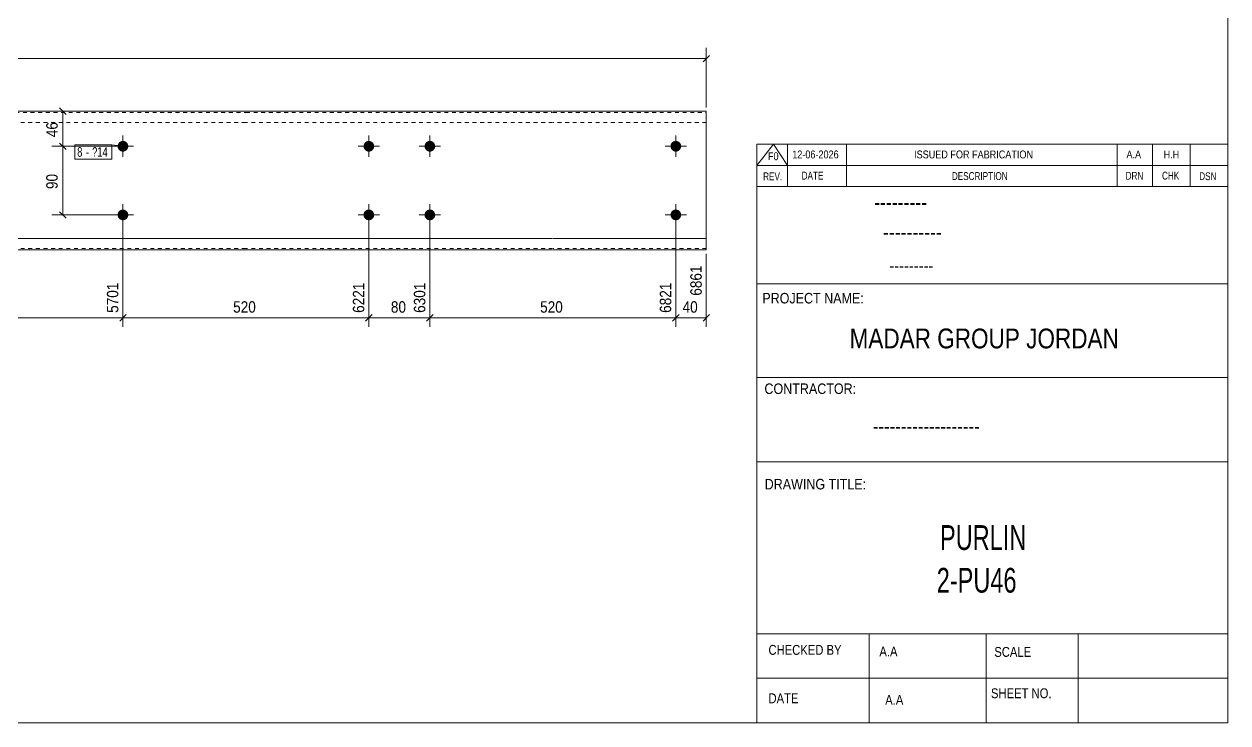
# Model space of a CAD drawing. Header units: millimetres. Extents: x 2 to 579, y 1 to 405.
# Drawn here: x 263.3 to 579, y 5 to 188.3 of the extents above; entities that cross this region are included whole.
import ezdxf

# ---------------------------------------------------------------- set-up
doc = ezdxf.new("R2010")
doc.units = ezdxf.units.MM
doc.linetypes.add('XKITLINE00', pattern=[0])
doc.linetypes.add('XKITLINE01', pattern=[4, 1, -1, 1, -1])
for name, color, linetype, lineweight in [('Bolt', 3, 'Continuous', 0), ('BoltMark', 7, 'Continuous', 0), ('Dimensions', 7, 'Continuous', 0), ('DrawingSheet', 5, 'Continuous', 0), ('OtherObjectType', 7, 'Continuous', 0), ('Part', 2, 'Continuous', 0)]:
    doc.layers.add(name, color=color, linetype=linetype, lineweight=lineweight)
doc.styles.add('@ARIAL_UNICODE_MS_BOLD', font='ARIAL.TTF')
doc.styles.add('ARIAL', font='ARIAL.TTF')
doc.styles.add('ARIAL_NARROW', font='ARIALN.TTF')
doc.styles.add('COMIC_SANS_MS_BOLD', font='COMICBD.TTF')
doc.styles.add('SWIS721_EX_BT', font='ARIAL.TTF')
doc.styles.add('SWISSE', font='ARIAL.TTF')

# ---------------------------------------------------------------- blocks, each defined once
blk = doc.blocks.new('*A4')
at = {"layer": 'Bolt'}
for points in [[(290.66, 156.2), (290.66, 156.17), (290.65, 156.13), (290.65, 156.1), (290.65, 156.06), (290.64, 156.03), (290.64, 156), (290.63, 155.96), (290.62, 155.93), (290.62, 155.9), (290.61, 155.86), (290.6, 155.83), (290.59, 155.8), (290.58, 155.76), (290.56, 155.73), (290.55, 155.7), (290.54, 155.67), (290.52, 155.64), (290.51, 155.61), (290.49, 155.58), (290.48, 155.55), (290.46, 155.52), (290.44, 155.49), (290.42, 155.46), (290.4, 155.43), (290.38, 155.4), (290.36, 155.37), (290.34, 155.35), (290.32, 155.32), (290.29, 155.3), (290.27, 155.27), (290.25, 155.25), (290.22, 155.22), (290.2, 155.2), (290.17, 155.18), (290.15, 155.15), (290.12, 155.13), (290.09, 155.11), (290.06, 155.09), (290.04, 155.07), (290.01, 155.05), (289.98, 155.03), (289.95, 155.02), (289.92, 155), (289.89, 154.99), (289.86, 154.97), (289.82, 154.96), (289.79, 154.94), (289.76, 154.93), (289.73, 154.92), (289.7, 154.91), (289.66, 154.9), (289.63, 154.89), (289.6, 154.88), (289.56, 154.87), (289.53, 154.86), (289.5, 154.86), (289.46, 154.85), (289.43, 154.85), (289.39, 154.84), (289.36, 154.84), (289.33, 154.84), (289.29, 154.84), (289.26, 154.84), (289.22, 154.84), (289.19, 154.84), (289.15, 154.84), (289.12, 154.84), (289.09, 154.85), (289.05, 154.85), (289.02, 154.86), (288.98, 154.86), (288.95, 154.87), (288.92, 154.88), (288.88, 154.89), (288.85, 154.9), (288.82, 154.91), (288.79, 154.92), (288.75, 154.93), (288.72, 154.94), (288.69, 154.96), (288.66, 154.97), (288.63, 154.99), (288.6, 155), (288.57, 155.02), (288.54, 155.03), (288.51, 155.05), (288.48, 155.07), (288.45, 155.09), (288.42, 155.11), (288.4, 155.13), (288.37, 155.15), (288.34, 155.18), (288.32, 155.2), (288.29, 155.22), (288.27, 155.25), (288.24, 155.27), (288.22, 155.3), (288.2, 155.32), (288.18, 155.35), (288.15, 155.37), (288.13, 155.4), (288.11, 155.43), (288.09, 155.46), (288.07, 155.49), (288.06, 155.52), (288.04, 155.55), (288.02, 155.58), (288.01, 155.61), (287.99, 155.64), (287.98, 155.67), (287.96, 155.7), (287.95, 155.73), (287.94, 155.76), (287.93, 155.8), (287.92, 155.83), (287.91, 155.86), (287.9, 155.9), (287.89, 155.93), (287.88, 155.96), (287.88, 156), (287.87, 156.03), (287.87, 156.06), (287.86, 156.1), (287.86, 156.13), (287.86, 156.17), (287.86, 156.2), (287.86, 156.24), (287.86, 156.27), (287.86, 156.3), (287.86, 156.34), (287.86, 156.37), (287.87, 156.41), (287.87, 156.44), (287.88, 156.48), (287.88, 156.51), (287.89, 156.54), (287.9, 156.58), (287.91, 156.61), (287.92, 156.64), (287.93, 156.67), (287.94, 156.71), (287.95, 156.74), (287.96, 156.77), (287.98, 156.8), (287.99, 156.83), (288.01, 156.87), (288.02, 156.9), (288.04, 156.93), (288.06, 156.96), (288.07, 156.98), (288.09, 157.01), (288.11, 157.04), (288.13, 157.07), (288.15, 157.1), (288.18, 157.12), (288.2, 157.15), (288.22, 157.18), (288.24, 157.2), (288.27, 157.23), (288.29, 157.25), (288.32, 157.27), (288.34, 157.3), (288.37, 157.32), (288.4, 157.34), (288.42, 157.36), (288.45, 157.38), (288.48, 157.4), (288.51, 157.42), (288.54, 157.44), (288.57, 157.45), (288.6, 157.47), (288.63, 157.49), (288.66, 157.5), (288.69, 157.52), (288.72, 157.53), (288.75, 157.54), (288.79, 157.55), (288.82, 157.57), (288.85, 157.58), (288.88, 157.59), (288.92, 157.59), (288.95, 157.6), (288.98, 157.61), (289.02, 157.62), (289.05, 157.62), (289.09, 157.63), (289.12, 157.63), (289.15, 157.63), (289.19, 157.63), (289.22, 157.64), (289.26, 157.64), (289.29, 157.64), (289.33, 157.63), (289.36, 157.63), (289.39, 157.63), (289.43, 157.63), (289.46, 157.62), (289.5, 157.62), (289.53, 157.61), (289.56, 157.6), (289.6, 157.59), (289.63, 157.59), (289.66, 157.58), (289.7, 157.57), (289.73, 157.55), (289.76, 157.54), (289.79, 157.53), (289.82, 157.52), (289.86, 157.5), (289.89, 157.49), (289.92, 157.47), (289.95, 157.45), (289.98, 157.44), (290.01, 157.42), (290.04, 157.4), (290.06, 157.38), (290.09, 157.36), (290.12, 157.34), (290.15, 157.32), (290.17, 157.3), (290.2, 157.27), (290.22, 157.25), (290.25, 157.23), (290.27, 157.2), (290.29, 157.18), (290.32, 157.15), (290.34, 157.12), (290.36, 157.1), (290.38, 157.07), (290.4, 157.04), (290.42, 157.01), (290.44, 156.98), (290.46, 156.96), (290.48, 156.93), (290.49, 156.9), (290.51, 156.87), (290.52, 156.83), (290.54, 156.8), (290.55, 156.77), (290.56, 156.74), (290.58, 156.71), (290.59, 156.67), (290.6, 156.64), (290.61, 156.61), (290.62, 156.58), (290.62, 156.54), (290.63, 156.51), (290.64, 156.48), (290.64, 156.44), (290.65, 156.41), (290.65, 156.37), (290.65, 156.34), (290.66, 156.3), (290.66, 156.27), (290.66, 156.24)], [(435.63, 156.2), (435.63, 156.17), (435.63, 156.13), (435.63, 156.1), (435.62, 156.06), (435.62, 156.03), (435.61, 156), (435.61, 155.96), (435.6, 155.93), (435.59, 155.9), (435.58, 155.86), (435.57, 155.83), (435.56, 155.8), (435.55, 155.76), (435.54, 155.73), (435.53, 155.7), (435.51, 155.67), (435.5, 155.64), (435.48, 155.61), (435.47, 155.58), (435.45, 155.55), (435.43, 155.52), (435.42, 155.49), (435.4, 155.46), (435.38, 155.43), (435.36, 155.4), (435.34, 155.37), (435.32, 155.35), (435.29, 155.32), (435.27, 155.3), (435.25, 155.27), (435.22, 155.25), (435.2, 155.22), (435.17, 155.2), (435.15, 155.18), (435.12, 155.15), (435.09, 155.13), (435.07, 155.11), (435.04, 155.09), (435.01, 155.07), (434.98, 155.05), (434.95, 155.03), (434.92, 155.02), (434.89, 155), (434.86, 154.99), (434.83, 154.97), (434.8, 154.96), (434.77, 154.94), (434.74, 154.93), (434.7, 154.92), (434.67, 154.91), (434.64, 154.9), (434.61, 154.89), (434.57, 154.88), (434.54, 154.87), (434.51, 154.86), (434.47, 154.86), (434.44, 154.85), (434.4, 154.85), (434.37, 154.84), (434.34, 154.84), (434.3, 154.84), (434.27, 154.84), (434.23, 154.84), (434.2, 154.84), (434.16, 154.84), (434.13, 154.84), (434.1, 154.84), (434.06, 154.85), (434.03, 154.85), (433.99, 154.86), (433.96, 154.86), (433.93, 154.87), (433.89, 154.88), (433.86, 154.89), (433.83, 154.9), (433.79, 154.91), (433.76, 154.92), (433.73, 154.93), (433.7, 154.94), (433.67, 154.96), (433.63, 154.97), (433.6, 154.99), (433.57, 155), (433.54, 155.02), (433.51, 155.03), (433.48, 155.05), (433.46, 155.07), (433.43, 155.09), (433.4, 155.11), (433.37, 155.13), (433.35, 155.15), (433.32, 155.18), (433.29, 155.2), (433.27, 155.22), (433.24, 155.25), (433.22, 155.27), (433.2, 155.3), (433.17, 155.32), (433.15, 155.35), (433.13, 155.37), (433.11, 155.4), (433.09, 155.43), (433.07, 155.46), (433.05, 155.49), (433.03, 155.52), (433.02, 155.55), (433, 155.58), (432.98, 155.61), (432.97, 155.64), (432.95, 155.67), (432.94, 155.7), (432.93, 155.73), (432.92, 155.76), (432.9, 155.8), (432.89, 155.83), (432.88, 155.86), (432.88, 155.9), (432.87, 155.93), (432.86, 155.96), (432.85, 156), (432.85, 156.03), (432.84, 156.06), (432.84, 156.1), (432.84, 156.13), (432.83, 156.17), (432.83, 156.2), (432.83, 156.24), (432.83, 156.27), (432.83, 156.3), (432.84, 156.34), (432.84, 156.37), (432.84, 156.41), (432.85, 156.44), (432.85, 156.48), (432.86, 156.51), (432.87, 156.54), (432.88, 156.58), (432.88, 156.61), (432.89, 156.64), (432.9, 156.67), (432.92, 156.71), (432.93, 156.74), (432.94, 156.77), (432.95, 156.8), (432.97, 156.83), (432.98, 156.87), (433, 156.9), (433.02, 156.93), (433.03, 156.96), (433.05, 156.98), (433.07, 157.01), (433.09, 157.04), (433.11, 157.07), (433.13, 157.1), (433.15, 157.12), (433.17, 157.15), (433.2, 157.18), (433.22, 157.2), (433.24, 157.23), (433.27, 157.25), (433.29, 157.27), (433.32, 157.3), (433.35, 157.32), (433.37, 157.34), (433.4, 157.36), (433.43, 157.38), (433.46, 157.4), (433.48, 157.42), (433.51, 157.44), (433.54, 157.45), (433.57, 157.47), (433.6, 157.49), (433.63, 157.5), (433.67, 157.52), (433.7, 157.53), (433.73, 157.54), (433.76, 157.55), (433.79, 157.57), (433.83, 157.58), (433.86, 157.59), (433.89, 157.59), (433.93, 157.6), (433.96, 157.61), (433.99, 157.62), (434.03, 157.62), (434.06, 157.63), (434.1, 157.63), (434.13, 157.63), (434.16, 157.63), (434.2, 157.64), (434.23, 157.64), (434.27, 157.64), (434.3, 157.63), (434.34, 157.63), (434.37, 157.63), (434.4, 157.63), (434.44, 157.62), (434.47, 157.62), (434.51, 157.61), (434.54, 157.6), (434.57, 157.59), (434.61, 157.59), (434.64, 157.58), (434.67, 157.57), (434.7, 157.55), (434.74, 157.54), (434.77, 157.53), (434.8, 157.52), (434.83, 157.5), (434.86, 157.49), (434.89, 157.47), (434.92, 157.45), (434.95, 157.44), (434.98, 157.42), (435.01, 157.4), (435.04, 157.38), (435.07, 157.36), (435.09, 157.34), (435.12, 157.32), (435.15, 157.3), (435.17, 157.27), (435.2, 157.25), (435.22, 157.23), (435.25, 157.2), (435.27, 157.18), (435.29, 157.15), (435.32, 157.12), (435.34, 157.1), (435.36, 157.07), (435.38, 157.04), (435.4, 157.01), (435.42, 156.98), (435.43, 156.96), (435.45, 156.93), (435.47, 156.9), (435.48, 156.87), (435.5, 156.83), (435.51, 156.8), (435.53, 156.77), (435.54, 156.74), (435.55, 156.71), (435.56, 156.67), (435.57, 156.64), (435.58, 156.61), (435.59, 156.58), (435.6, 156.54), (435.61, 156.51), (435.61, 156.48), (435.62, 156.44), (435.62, 156.41), (435.63, 156.37), (435.63, 156.34), (435.63, 156.3), (435.63, 156.27), (435.63, 156.24)], [(290.66, 138.2), (290.66, 138.17), (290.65, 138.13), (290.65, 138.1), (290.65, 138.06), (290.64, 138.03), (290.64, 138), (290.63, 137.96), (290.62, 137.93), (290.62, 137.9), (290.61, 137.86), (290.6, 137.83), (290.59, 137.8), (290.58, 137.76), (290.56, 137.73), (290.55, 137.7), (290.54, 137.67), (290.52, 137.64), (290.51, 137.61), (290.49, 137.58), (290.48, 137.55), (290.46, 137.52), (290.44, 137.49), (290.42, 137.46), (290.4, 137.43), (290.38, 137.4), (290.36, 137.37), (290.34, 137.35), (290.32, 137.32), (290.29, 137.3), (290.27, 137.27), (290.25, 137.25), (290.22, 137.22), (290.2, 137.2), (290.17, 137.18), (290.15, 137.15), (290.12, 137.13), (290.09, 137.11), (290.06, 137.09), (290.04, 137.07), (290.01, 137.05), (289.98, 137.03), (289.95, 137.02), (289.92, 137), (289.89, 136.99), (289.86, 136.97), (289.82, 136.96), (289.79, 136.94), (289.76, 136.93), (289.73, 136.92), (289.7, 136.91), (289.66, 136.9), (289.63, 136.89), (289.6, 136.88), (289.56, 136.87), (289.53, 136.86), (289.5, 136.86), (289.46, 136.85), (289.43, 136.85), (289.39, 136.84), (289.36, 136.84), (289.33, 136.84), (289.29, 136.84), (289.26, 136.84), (289.22, 136.84), (289.19, 136.84), (289.15, 136.84), (289.12, 136.84), (289.09, 136.85), (289.05, 136.85), (289.02, 136.86), (288.98, 136.86), (288.95, 136.87), (288.92, 136.88), (288.88, 136.89), (288.85, 136.9), (288.82, 136.91), (288.79, 136.92), (288.75, 136.93), (288.72, 136.94), (288.69, 136.96), (288.66, 136.97), (288.63, 136.99), (288.6, 137), (288.57, 137.02), (288.54, 137.03), (288.51, 137.05), (288.48, 137.07), (288.45, 137.09), (288.42, 137.11), (288.4, 137.13), (288.37, 137.15), (288.34, 137.18), (288.32, 137.2), (288.29, 137.22), (288.27, 137.25), (288.24, 137.27), (288.22, 137.3), (288.2, 137.32), (288.18, 137.35), (288.15, 137.37), (288.13, 137.4), (288.11, 137.43), (288.09, 137.46), (288.07, 137.49), (288.06, 137.52), (288.04, 137.55), (288.02, 137.58), (288.01, 137.61), (287.99, 137.64), (287.98, 137.67), (287.96, 137.7), (287.95, 137.73), (287.94, 137.76), (287.93, 137.8), (287.92, 137.83), (287.91, 137.86), (287.9, 137.9), (287.89, 137.93), (287.88, 137.96), (287.88, 138), (287.87, 138.03), (287.87, 138.06), (287.86, 138.1), (287.86, 138.13), (287.86, 138.17), (287.86, 138.2), (287.86, 138.24), (287.86, 138.27), (287.86, 138.3), (287.86, 138.34), (287.86, 138.37), (287.87, 138.41), (287.87, 138.44), (287.88, 138.48), (287.88, 138.51), (287.89, 138.54), (287.9, 138.58), (287.91, 138.61), (287.92, 138.64), (287.93, 138.67), (287.94, 138.71), (287.95, 138.74), (287.96, 138.77), (287.98, 138.8), (287.99, 138.83), (288.01, 138.87), (288.02, 138.9), (288.04, 138.93), (288.06, 138.96), (288.07, 138.98), (288.09, 139.01), (288.11, 139.04), (288.13, 139.07), (288.15, 139.1), (288.18, 139.12), (288.2, 139.15), (288.22, 139.18), (288.24, 139.2), (288.27, 139.23), (288.29, 139.25), (288.32, 139.27), (288.34, 139.3), (288.37, 139.32), (288.4, 139.34), (288.42, 139.36), (288.45, 139.38), (288.48, 139.4), (288.51, 139.42), (288.54, 139.44), (288.57, 139.45), (288.6, 139.47), (288.63, 139.49), (288.66, 139.5), (288.69, 139.52), (288.72, 139.53), (288.75, 139.54), (288.79, 139.55), (288.82, 139.57), (288.85, 139.58), (288.88, 139.59), (288.92, 139.59), (288.95, 139.6), (288.98, 139.61), (289.02, 139.62), (289.05, 139.62), (289.09, 139.63), (289.12, 139.63), (289.15, 139.63), (289.19, 139.63), (289.22, 139.64), (289.26, 139.64), (289.29, 139.64), (289.33, 139.63), (289.36, 139.63), (289.39, 139.63), (289.43, 139.63), (289.46, 139.62), (289.5, 139.62), (289.53, 139.61), (289.56, 139.6), (289.6, 139.59), (289.63, 139.59), (289.66, 139.58), (289.7, 139.57), (289.73, 139.55), (289.76, 139.54), (289.79, 139.53), (289.82, 139.52), (289.86, 139.5), (289.89, 139.49), (289.92, 139.47), (289.95, 139.45), (289.98, 139.44), (290.01, 139.42), (290.04, 139.4), (290.06, 139.38), (290.09, 139.36), (290.12, 139.34), (290.15, 139.32), (290.17, 139.3), (290.2, 139.27), (290.22, 139.25), (290.25, 139.23), (290.27, 139.2), (290.29, 139.18), (290.32, 139.15), (290.34, 139.12), (290.36, 139.1), (290.38, 139.07), (290.4, 139.04), (290.42, 139.01), (290.44, 138.98), (290.46, 138.96), (290.48, 138.93), (290.49, 138.9), (290.51, 138.87), (290.52, 138.83), (290.54, 138.8), (290.55, 138.77), (290.56, 138.74), (290.58, 138.71), (290.59, 138.67), (290.6, 138.64), (290.61, 138.61), (290.62, 138.58), (290.62, 138.54), (290.63, 138.51), (290.64, 138.48), (290.64, 138.44), (290.65, 138.41), (290.65, 138.37), (290.65, 138.34), (290.66, 138.3), (290.66, 138.27), (290.66, 138.24)], [(435.63, 138.2), (435.63, 138.17), (435.63, 138.13), (435.63, 138.1), (435.62, 138.06), (435.62, 138.03), (435.61, 138), (435.61, 137.96), (435.6, 137.93), (435.59, 137.9), (435.58, 137.86), (435.57, 137.83), (435.56, 137.8), (435.55, 137.76), (435.54, 137.73), (435.53, 137.7), (435.51, 137.67), (435.5, 137.64), (435.48, 137.61), (435.47, 137.58), (435.45, 137.55), (435.43, 137.52), (435.42, 137.49), (435.4, 137.46), (435.38, 137.43), (435.36, 137.4), (435.34, 137.37), (435.32, 137.35), (435.29, 137.32), (435.27, 137.3), (435.25, 137.27), (435.22, 137.25), (435.2, 137.22), (435.17, 137.2), (435.15, 137.18), (435.12, 137.15), (435.09, 137.13), (435.07, 137.11), (435.04, 137.09), (435.01, 137.07), (434.98, 137.05), (434.95, 137.03), (434.92, 137.02), (434.89, 137), (434.86, 136.99), (434.83, 136.97), (434.8, 136.96), (434.77, 136.94), (434.74, 136.93), (434.7, 136.92), (434.67, 136.91), (434.64, 136.9), (434.61, 136.89), (434.57, 136.88), (434.54, 136.87), (434.51, 136.86), (434.47, 136.86), (434.44, 136.85), (434.4, 136.85), (434.37, 136.84), (434.34, 136.84), (434.3, 136.84), (434.27, 136.84), (434.23, 136.84), (434.2, 136.84), (434.16, 136.84), (434.13, 136.84), (434.1, 136.84), (434.06, 136.85), (434.03, 136.85), (433.99, 136.86), (433.96, 136.86), (433.93, 136.87), (433.89, 136.88), (433.86, 136.89), (433.83, 136.9), (433.79, 136.91), (433.76, 136.92), (433.73, 136.93), (433.7, 136.94), (433.67, 136.96), (433.63, 136.97), (433.6, 136.99), (433.57, 137), (433.54, 137.02), (433.51, 137.03), (433.48, 137.05), (433.46, 137.07), (433.43, 137.09), (433.4, 137.11), (433.37, 137.13), (433.35, 137.15), (433.32, 137.18), (433.29, 137.2), (433.27, 137.22), (433.24, 137.25), (433.22, 137.27), (433.2, 137.3), (433.17, 137.32), (433.15, 137.35), (433.13, 137.37), (433.11, 137.4), (433.09, 137.43), (433.07, 137.46), (433.05, 137.49), (433.03, 137.52), (433.02, 137.55), (433, 137.58), (432.98, 137.61), (432.97, 137.64), (432.95, 137.67), (432.94, 137.7), (432.93, 137.73), (432.92, 137.76), (432.9, 137.8), (432.89, 137.83), (432.88, 137.86), (432.88, 137.9), (432.87, 137.93), (432.86, 137.96), (432.85, 138), (432.85, 138.03), (432.84, 138.06), (432.84, 138.1), (432.84, 138.13), (432.83, 138.17), (432.83, 138.2), (432.83, 138.24), (432.83, 138.27), (432.83, 138.3), (432.84, 138.34), (432.84, 138.37), (432.84, 138.41), (432.85, 138.44), (432.85, 138.48), (432.86, 138.51), (432.87, 138.54), (432.88, 138.58), (432.88, 138.61), (432.89, 138.64), (432.9, 138.67), (432.92, 138.71), (432.93, 138.74), (432.94, 138.77), (432.95, 138.8), (432.97, 138.83), (432.98, 138.87), (433, 138.9), (433.02, 138.93), (433.03, 138.96), (433.05, 138.98), (433.07, 139.01), (433.09, 139.04), (433.11, 139.07), (433.13, 139.1), (433.15, 139.12), (433.17, 139.15), (433.2, 139.18), (433.22, 139.2), (433.24, 139.23), (433.27, 139.25), (433.29, 139.27), (433.32, 139.3), (433.35, 139.32), (433.37, 139.34), (433.4, 139.36), (433.43, 139.38), (433.46, 139.4), (433.48, 139.42), (433.51, 139.44), (433.54, 139.45), (433.57, 139.47), (433.6, 139.49), (433.63, 139.5), (433.67, 139.52), (433.7, 139.53), (433.73, 139.54), (433.76, 139.55), (433.79, 139.57), (433.83, 139.58), (433.86, 139.59), (433.89, 139.59), (433.93, 139.6), (433.96, 139.61), (433.99, 139.62), (434.03, 139.62), (434.06, 139.63), (434.1, 139.63), (434.13, 139.63), (434.16, 139.63), (434.2, 139.64), (434.23, 139.64), (434.27, 139.64), (434.3, 139.63), (434.34, 139.63), (434.37, 139.63), (434.4, 139.63), (434.44, 139.62), (434.47, 139.62), (434.51, 139.61), (434.54, 139.6), (434.57, 139.59), (434.61, 139.59), (434.64, 139.58), (434.67, 139.57), (434.7, 139.55), (434.74, 139.54), (434.77, 139.53), (434.8, 139.52), (434.83, 139.5), (434.86, 139.49), (434.89, 139.47), (434.92, 139.45), (434.95, 139.44), (434.98, 139.42), (435.01, 139.4), (435.04, 139.38), (435.07, 139.36), (435.09, 139.34), (435.12, 139.32), (435.15, 139.3), (435.17, 139.27), (435.2, 139.25), (435.22, 139.23), (435.25, 139.2), (435.27, 139.18), (435.29, 139.15), (435.32, 139.12), (435.34, 139.1), (435.36, 139.07), (435.38, 139.04), (435.4, 139.01), (435.42, 138.98), (435.43, 138.96), (435.45, 138.93), (435.47, 138.9), (435.48, 138.87), (435.5, 138.83), (435.51, 138.8), (435.53, 138.77), (435.54, 138.74), (435.55, 138.71), (435.56, 138.67), (435.57, 138.64), (435.58, 138.61), (435.59, 138.58), (435.6, 138.54), (435.61, 138.51), (435.61, 138.48), (435.62, 138.44), (435.62, 138.41), (435.63, 138.37), (435.63, 138.34), (435.63, 138.3), (435.63, 138.27), (435.63, 138.24)]]:
    blk.add_hatch(color=3, dxfattribs=at).paths.add_polyline_path(points, flags=17)
at = {"layer": 'Bolt', "color": 3, "linetype": 'XKITLINE00', "lineweight": 0}
for p, q in [((289.26, 159.04), (289.26, 153.44)), ((434.23, 159.04), (434.23, 153.44)), ((292.06, 156.24), (286.46, 156.24)), ((437.03, 156.24), (431.43, 156.24)), ((289.26, 141.04), (289.26, 135.44)), ((434.23, 141.04), (434.23, 135.44)), ((292.06, 138.24), (286.46, 138.24)), ((437.03, 138.24), (431.43, 138.24))]:
    blk.add_line(p, q, dxfattribs=at)
blk = doc.blocks.new('*A5')
at = {"layer": 'Bolt'}
for points in [[(355.14, 156.2), (355.14, 156.17), (355.14, 156.13), (355.14, 156.1), (355.13, 156.06), (355.13, 156.03), (355.12, 156), (355.12, 155.96), (355.11, 155.93), (355.1, 155.9), (355.09, 155.86), (355.09, 155.83), (355.07, 155.8), (355.06, 155.76), (355.05, 155.73), (355.04, 155.7), (355.03, 155.67), (355.01, 155.64), (355, 155.61), (354.98, 155.58), (354.96, 155.55), (354.95, 155.52), (354.93, 155.49), (354.91, 155.46), (354.89, 155.43), (354.87, 155.4), (354.85, 155.37), (354.83, 155.35), (354.81, 155.32), (354.78, 155.3), (354.76, 155.27), (354.74, 155.25), (354.71, 155.22), (354.69, 155.2), (354.66, 155.18), (354.63, 155.15), (354.61, 155.13), (354.58, 155.11), (354.55, 155.09), (354.52, 155.07), (354.49, 155.05), (354.47, 155.03), (354.44, 155.02), (354.41, 155), (354.37, 154.99), (354.34, 154.97), (354.31, 154.96), (354.28, 154.94), (354.25, 154.93), (354.22, 154.92), (354.18, 154.91), (354.15, 154.9), (354.12, 154.89), (354.09, 154.88), (354.05, 154.87), (354.02, 154.86), (353.98, 154.86), (353.95, 154.85), (353.92, 154.85), (353.88, 154.84), (353.85, 154.84), (353.81, 154.84), (353.78, 154.84), (353.75, 154.84), (353.71, 154.84), (353.68, 154.84), (353.64, 154.84), (353.61, 154.84), (353.57, 154.85), (353.54, 154.85), (353.51, 154.86), (353.47, 154.86), (353.44, 154.87), (353.41, 154.88), (353.37, 154.89), (353.34, 154.9), (353.31, 154.91), (353.27, 154.92), (353.24, 154.93), (353.21, 154.94), (353.18, 154.96), (353.15, 154.97), (353.12, 154.99), (353.09, 155), (353.06, 155.02), (353.03, 155.03), (353, 155.05), (352.97, 155.07), (352.94, 155.09), (352.91, 155.11), (352.88, 155.13), (352.86, 155.15), (352.83, 155.18), (352.81, 155.2), (352.78, 155.22), (352.76, 155.25), (352.73, 155.27), (352.71, 155.3), (352.69, 155.32), (352.66, 155.35), (352.64, 155.37), (352.62, 155.4), (352.6, 155.43), (352.58, 155.46), (352.56, 155.49), (352.54, 155.52), (352.53, 155.55), (352.51, 155.58), (352.49, 155.61), (352.48, 155.64), (352.47, 155.67), (352.45, 155.7), (352.44, 155.73), (352.43, 155.76), (352.42, 155.8), (352.41, 155.83), (352.4, 155.86), (352.39, 155.9), (352.38, 155.93), (352.37, 155.96), (352.37, 156), (352.36, 156.03), (352.36, 156.06), (352.35, 156.1), (352.35, 156.13), (352.35, 156.17), (352.35, 156.2), (352.35, 156.24), (352.35, 156.27), (352.35, 156.3), (352.35, 156.34), (352.35, 156.37), (352.36, 156.41), (352.36, 156.44), (352.37, 156.48), (352.37, 156.51), (352.38, 156.54), (352.39, 156.58), (352.4, 156.61), (352.41, 156.64), (352.42, 156.67), (352.43, 156.71), (352.44, 156.74), (352.45, 156.77), (352.47, 156.8), (352.48, 156.83), (352.49, 156.87), (352.51, 156.9), (352.53, 156.93), (352.54, 156.96), (352.56, 156.98), (352.58, 157.01), (352.6, 157.04), (352.62, 157.07), (352.64, 157.1), (352.66, 157.12), (352.69, 157.15), (352.71, 157.18), (352.73, 157.2), (352.76, 157.23), (352.78, 157.25), (352.81, 157.27), (352.83, 157.3), (352.86, 157.32), (352.88, 157.34), (352.91, 157.36), (352.94, 157.38), (352.97, 157.4), (353, 157.42), (353.03, 157.44), (353.06, 157.45), (353.09, 157.47), (353.12, 157.49), (353.15, 157.5), (353.18, 157.52), (353.21, 157.53), (353.24, 157.54), (353.27, 157.55), (353.31, 157.57), (353.34, 157.58), (353.37, 157.59), (353.41, 157.59), (353.44, 157.6), (353.47, 157.61), (353.51, 157.62), (353.54, 157.62), (353.57, 157.63), (353.61, 157.63), (353.64, 157.63), (353.68, 157.63), (353.71, 157.64), (353.75, 157.64), (353.78, 157.64), (353.81, 157.63), (353.85, 157.63), (353.88, 157.63), (353.92, 157.63), (353.95, 157.62), (353.98, 157.62), (354.02, 157.61), (354.05, 157.6), (354.09, 157.59), (354.12, 157.59), (354.15, 157.58), (354.18, 157.57), (354.22, 157.55), (354.25, 157.54), (354.28, 157.53), (354.31, 157.52), (354.34, 157.5), (354.37, 157.49), (354.41, 157.47), (354.44, 157.45), (354.47, 157.44), (354.49, 157.42), (354.52, 157.4), (354.55, 157.38), (354.58, 157.36), (354.61, 157.34), (354.63, 157.32), (354.66, 157.3), (354.69, 157.27), (354.71, 157.25), (354.74, 157.23), (354.76, 157.2), (354.78, 157.18), (354.81, 157.15), (354.83, 157.12), (354.85, 157.1), (354.87, 157.07), (354.89, 157.04), (354.91, 157.01), (354.93, 156.98), (354.95, 156.96), (354.96, 156.93), (354.98, 156.9), (355, 156.87), (355.01, 156.83), (355.03, 156.8), (355.04, 156.77), (355.05, 156.74), (355.06, 156.71), (355.07, 156.67), (355.09, 156.64), (355.09, 156.61), (355.1, 156.58), (355.11, 156.54), (355.12, 156.51), (355.12, 156.48), (355.13, 156.44), (355.13, 156.41), (355.14, 156.37), (355.14, 156.34), (355.14, 156.3), (355.14, 156.27), (355.15, 156.24)], [(371.14, 156.2), (371.14, 156.17), (371.14, 156.13), (371.14, 156.1), (371.13, 156.06), (371.13, 156.03), (371.12, 156), (371.12, 155.96), (371.11, 155.93), (371.1, 155.9), (371.09, 155.86), (371.09, 155.83), (371.07, 155.8), (371.06, 155.76), (371.05, 155.73), (371.04, 155.7), (371.03, 155.67), (371.01, 155.64), (371, 155.61), (370.98, 155.58), (370.96, 155.55), (370.95, 155.52), (370.93, 155.49), (370.91, 155.46), (370.89, 155.43), (370.87, 155.4), (370.85, 155.37), (370.83, 155.35), (370.81, 155.32), (370.78, 155.3), (370.76, 155.27), (370.74, 155.25), (370.71, 155.22), (370.69, 155.2), (370.66, 155.18), (370.63, 155.15), (370.61, 155.13), (370.58, 155.11), (370.55, 155.09), (370.52, 155.07), (370.49, 155.05), (370.47, 155.03), (370.44, 155.02), (370.41, 155), (370.37, 154.99), (370.34, 154.97), (370.31, 154.96), (370.28, 154.94), (370.25, 154.93), (370.22, 154.92), (370.18, 154.91), (370.15, 154.9), (370.12, 154.89), (370.09, 154.88), (370.05, 154.87), (370.02, 154.86), (369.98, 154.86), (369.95, 154.85), (369.92, 154.85), (369.88, 154.84), (369.85, 154.84), (369.81, 154.84), (369.78, 154.84), (369.75, 154.84), (369.71, 154.84), (369.68, 154.84), (369.64, 154.84), (369.61, 154.84), (369.57, 154.85), (369.54, 154.85), (369.51, 154.86), (369.47, 154.86), (369.44, 154.87), (369.41, 154.88), (369.37, 154.89), (369.34, 154.9), (369.31, 154.91), (369.27, 154.92), (369.24, 154.93), (369.21, 154.94), (369.18, 154.96), (369.15, 154.97), (369.12, 154.99), (369.09, 155), (369.06, 155.02), (369.03, 155.03), (369, 155.05), (368.97, 155.07), (368.94, 155.09), (368.91, 155.11), (368.88, 155.13), (368.86, 155.15), (368.83, 155.18), (368.81, 155.2), (368.78, 155.22), (368.76, 155.25), (368.73, 155.27), (368.71, 155.3), (368.69, 155.32), (368.66, 155.35), (368.64, 155.37), (368.62, 155.4), (368.6, 155.43), (368.58, 155.46), (368.56, 155.49), (368.54, 155.52), (368.53, 155.55), (368.51, 155.58), (368.49, 155.61), (368.48, 155.64), (368.47, 155.67), (368.45, 155.7), (368.44, 155.73), (368.43, 155.76), (368.42, 155.8), (368.41, 155.83), (368.4, 155.86), (368.39, 155.9), (368.38, 155.93), (368.37, 155.96), (368.37, 156), (368.36, 156.03), (368.36, 156.06), (368.35, 156.1), (368.35, 156.13), (368.35, 156.17), (368.35, 156.2), (368.35, 156.24), (368.35, 156.27), (368.35, 156.3), (368.35, 156.34), (368.35, 156.37), (368.36, 156.41), (368.36, 156.44), (368.37, 156.48), (368.37, 156.51), (368.38, 156.54), (368.39, 156.58), (368.4, 156.61), (368.41, 156.64), (368.42, 156.67), (368.43, 156.71), (368.44, 156.74), (368.45, 156.77), (368.47, 156.8), (368.48, 156.83), (368.49, 156.87), (368.51, 156.9), (368.53, 156.93), (368.54, 156.96), (368.56, 156.98), (368.58, 157.01), (368.6, 157.04), (368.62, 157.07), (368.64, 157.1), (368.66, 157.12), (368.69, 157.15), (368.71, 157.18), (368.73, 157.2), (368.76, 157.23), (368.78, 157.25), (368.81, 157.27), (368.83, 157.3), (368.86, 157.32), (368.88, 157.34), (368.91, 157.36), (368.94, 157.38), (368.97, 157.4), (369, 157.42), (369.03, 157.44), (369.06, 157.45), (369.09, 157.47), (369.12, 157.49), (369.15, 157.5), (369.18, 157.52), (369.21, 157.53), (369.24, 157.54), (369.27, 157.55), (369.31, 157.57), (369.34, 157.58), (369.37, 157.59), (369.41, 157.59), (369.44, 157.6), (369.47, 157.61), (369.51, 157.62), (369.54, 157.62), (369.57, 157.63), (369.61, 157.63), (369.64, 157.63), (369.68, 157.63), (369.71, 157.64), (369.75, 157.64), (369.78, 157.64), (369.81, 157.63), (369.85, 157.63), (369.88, 157.63), (369.92, 157.63), (369.95, 157.62), (369.98, 157.62), (370.02, 157.61), (370.05, 157.6), (370.09, 157.59), (370.12, 157.59), (370.15, 157.58), (370.18, 157.57), (370.22, 157.55), (370.25, 157.54), (370.28, 157.53), (370.31, 157.52), (370.34, 157.5), (370.37, 157.49), (370.41, 157.47), (370.44, 157.45), (370.47, 157.44), (370.49, 157.42), (370.52, 157.4), (370.55, 157.38), (370.58, 157.36), (370.61, 157.34), (370.63, 157.32), (370.66, 157.3), (370.69, 157.27), (370.71, 157.25), (370.74, 157.23), (370.76, 157.2), (370.78, 157.18), (370.81, 157.15), (370.83, 157.12), (370.85, 157.1), (370.87, 157.07), (370.89, 157.04), (370.91, 157.01), (370.93, 156.98), (370.95, 156.96), (370.96, 156.93), (370.98, 156.9), (371, 156.87), (371.01, 156.83), (371.03, 156.8), (371.04, 156.77), (371.05, 156.74), (371.06, 156.71), (371.07, 156.67), (371.09, 156.64), (371.09, 156.61), (371.1, 156.58), (371.11, 156.54), (371.12, 156.51), (371.12, 156.48), (371.13, 156.44), (371.13, 156.41), (371.14, 156.37), (371.14, 156.34), (371.14, 156.3), (371.14, 156.27), (371.15, 156.24)], [(355.14, 138.2), (355.14, 138.17), (355.14, 138.13), (355.14, 138.1), (355.13, 138.06), (355.13, 138.03), (355.12, 138), (355.12, 137.96), (355.11, 137.93), (355.1, 137.9), (355.09, 137.86), (355.09, 137.83), (355.07, 137.8), (355.06, 137.76), (355.05, 137.73), (355.04, 137.7), (355.03, 137.67), (355.01, 137.64), (355, 137.61), (354.98, 137.58), (354.96, 137.55), (354.95, 137.52), (354.93, 137.49), (354.91, 137.46), (354.89, 137.43), (354.87, 137.4), (354.85, 137.37), (354.83, 137.35), (354.81, 137.32), (354.78, 137.3), (354.76, 137.27), (354.74, 137.25), (354.71, 137.22), (354.69, 137.2), (354.66, 137.18), (354.63, 137.15), (354.61, 137.13), (354.58, 137.11), (354.55, 137.09), (354.52, 137.07), (354.49, 137.05), (354.47, 137.03), (354.44, 137.02), (354.41, 137), (354.37, 136.99), (354.34, 136.97), (354.31, 136.96), (354.28, 136.94), (354.25, 136.93), (354.22, 136.92), (354.18, 136.91), (354.15, 136.9), (354.12, 136.89), (354.09, 136.88), (354.05, 136.87), (354.02, 136.86), (353.98, 136.86), (353.95, 136.85), (353.92, 136.85), (353.88, 136.84), (353.85, 136.84), (353.81, 136.84), (353.78, 136.84), (353.75, 136.84), (353.71, 136.84), (353.68, 136.84), (353.64, 136.84), (353.61, 136.84), (353.57, 136.85), (353.54, 136.85), (353.51, 136.86), (353.47, 136.86), (353.44, 136.87), (353.41, 136.88), (353.37, 136.89), (353.34, 136.9), (353.31, 136.91), (353.27, 136.92), (353.24, 136.93), (353.21, 136.94), (353.18, 136.96), (353.15, 136.97), (353.12, 136.99), (353.09, 137), (353.06, 137.02), (353.03, 137.03), (353, 137.05), (352.97, 137.07), (352.94, 137.09), (352.91, 137.11), (352.88, 137.13), (352.86, 137.15), (352.83, 137.18), (352.81, 137.2), (352.78, 137.22), (352.76, 137.25), (352.73, 137.27), (352.71, 137.3), (352.69, 137.32), (352.66, 137.35), (352.64, 137.37), (352.62, 137.4), (352.6, 137.43), (352.58, 137.46), (352.56, 137.49), (352.54, 137.52), (352.53, 137.55), (352.51, 137.58), (352.49, 137.61), (352.48, 137.64), (352.47, 137.67), (352.45, 137.7), (352.44, 137.73), (352.43, 137.76), (352.42, 137.8), (352.41, 137.83), (352.4, 137.86), (352.39, 137.9), (352.38, 137.93), (352.37, 137.96), (352.37, 138), (352.36, 138.03), (352.36, 138.06), (352.35, 138.1), (352.35, 138.13), (352.35, 138.17), (352.35, 138.2), (352.35, 138.24), (352.35, 138.27), (352.35, 138.3), (352.35, 138.34), (352.35, 138.37), (352.36, 138.41), (352.36, 138.44), (352.37, 138.48), (352.37, 138.51), (352.38, 138.54), (352.39, 138.58), (352.4, 138.61), (352.41, 138.64), (352.42, 138.67), (352.43, 138.71), (352.44, 138.74), (352.45, 138.77), (352.47, 138.8), (352.48, 138.83), (352.49, 138.87), (352.51, 138.9), (352.53, 138.93), (352.54, 138.96), (352.56, 138.98), (352.58, 139.01), (352.6, 139.04), (352.62, 139.07), (352.64, 139.1), (352.66, 139.12), (352.69, 139.15), (352.71, 139.18), (352.73, 139.2), (352.76, 139.23), (352.78, 139.25), (352.81, 139.27), (352.83, 139.3), (352.86, 139.32), (352.88, 139.34), (352.91, 139.36), (352.94, 139.38), (352.97, 139.4), (353, 139.42), (353.03, 139.44), (353.06, 139.45), (353.09, 139.47), (353.12, 139.49), (353.15, 139.5), (353.18, 139.52), (353.21, 139.53), (353.24, 139.54), (353.27, 139.55), (353.31, 139.57), (353.34, 139.58), (353.37, 139.59), (353.41, 139.59), (353.44, 139.6), (353.47, 139.61), (353.51, 139.62), (353.54, 139.62), (353.57, 139.63), (353.61, 139.63), (353.64, 139.63), (353.68, 139.63), (353.71, 139.64), (353.75, 139.64), (353.78, 139.64), (353.81, 139.63), (353.85, 139.63), (353.88, 139.63), (353.92, 139.63), (353.95, 139.62), (353.98, 139.62), (354.02, 139.61), (354.05, 139.6), (354.09, 139.59), (354.12, 139.59), (354.15, 139.58), (354.18, 139.57), (354.22, 139.55), (354.25, 139.54), (354.28, 139.53), (354.31, 139.52), (354.34, 139.5), (354.37, 139.49), (354.41, 139.47), (354.44, 139.45), (354.47, 139.44), (354.49, 139.42), (354.52, 139.4), (354.55, 139.38), (354.58, 139.36), (354.61, 139.34), (354.63, 139.32), (354.66, 139.3), (354.69, 139.27), (354.71, 139.25), (354.74, 139.23), (354.76, 139.2), (354.78, 139.18), (354.81, 139.15), (354.83, 139.12), (354.85, 139.1), (354.87, 139.07), (354.89, 139.04), (354.91, 139.01), (354.93, 138.98), (354.95, 138.96), (354.96, 138.93), (354.98, 138.9), (355, 138.87), (355.01, 138.83), (355.03, 138.8), (355.04, 138.77), (355.05, 138.74), (355.06, 138.71), (355.07, 138.67), (355.09, 138.64), (355.09, 138.61), (355.1, 138.58), (355.11, 138.54), (355.12, 138.51), (355.12, 138.48), (355.13, 138.44), (355.13, 138.41), (355.14, 138.37), (355.14, 138.34), (355.14, 138.3), (355.14, 138.27), (355.15, 138.24)], [(371.14, 138.2), (371.14, 138.17), (371.14, 138.13), (371.14, 138.1), (371.13, 138.06), (371.13, 138.03), (371.12, 138), (371.12, 137.96), (371.11, 137.93), (371.1, 137.9), (371.09, 137.86), (371.09, 137.83), (371.07, 137.8), (371.06, 137.76), (371.05, 137.73), (371.04, 137.7), (371.03, 137.67), (371.01, 137.64), (371, 137.61), (370.98, 137.58), (370.96, 137.55), (370.95, 137.52), (370.93, 137.49), (370.91, 137.46), (370.89, 137.43), (370.87, 137.4), (370.85, 137.37), (370.83, 137.35), (370.81, 137.32), (370.78, 137.3), (370.76, 137.27), (370.74, 137.25), (370.71, 137.22), (370.69, 137.2), (370.66, 137.18), (370.63, 137.15), (370.61, 137.13), (370.58, 137.11), (370.55, 137.09), (370.52, 137.07), (370.49, 137.05), (370.47, 137.03), (370.44, 137.02), (370.41, 137), (370.37, 136.99), (370.34, 136.97), (370.31, 136.96), (370.28, 136.94), (370.25, 136.93), (370.22, 136.92), (370.18, 136.91), (370.15, 136.9), (370.12, 136.89), (370.09, 136.88), (370.05, 136.87), (370.02, 136.86), (369.98, 136.86), (369.95, 136.85), (369.92, 136.85), (369.88, 136.84), (369.85, 136.84), (369.81, 136.84), (369.78, 136.84), (369.75, 136.84), (369.71, 136.84), (369.68, 136.84), (369.64, 136.84), (369.61, 136.84), (369.57, 136.85), (369.54, 136.85), (369.51, 136.86), (369.47, 136.86), (369.44, 136.87), (369.41, 136.88), (369.37, 136.89), (369.34, 136.9), (369.31, 136.91), (369.27, 136.92), (369.24, 136.93), (369.21, 136.94), (369.18, 136.96), (369.15, 136.97), (369.12, 136.99), (369.09, 137), (369.06, 137.02), (369.03, 137.03), (369, 137.05), (368.97, 137.07), (368.94, 137.09), (368.91, 137.11), (368.88, 137.13), (368.86, 137.15), (368.83, 137.18), (368.81, 137.2), (368.78, 137.22), (368.76, 137.25), (368.73, 137.27), (368.71, 137.3), (368.69, 137.32), (368.66, 137.35), (368.64, 137.37), (368.62, 137.4), (368.6, 137.43), (368.58, 137.46), (368.56, 137.49), (368.54, 137.52), (368.53, 137.55), (368.51, 137.58), (368.49, 137.61), (368.48, 137.64), (368.47, 137.67), (368.45, 137.7), (368.44, 137.73), (368.43, 137.76), (368.42, 137.8), (368.41, 137.83), (368.4, 137.86), (368.39, 137.9), (368.38, 137.93), (368.37, 137.96), (368.37, 138), (368.36, 138.03), (368.36, 138.06), (368.35, 138.1), (368.35, 138.13), (368.35, 138.17), (368.35, 138.2), (368.35, 138.24), (368.35, 138.27), (368.35, 138.3), (368.35, 138.34), (368.35, 138.37), (368.36, 138.41), (368.36, 138.44), (368.37, 138.48), (368.37, 138.51), (368.38, 138.54), (368.39, 138.58), (368.4, 138.61), (368.41, 138.64), (368.42, 138.67), (368.43, 138.71), (368.44, 138.74), (368.45, 138.77), (368.47, 138.8), (368.48, 138.83), (368.49, 138.87), (368.51, 138.9), (368.53, 138.93), (368.54, 138.96), (368.56, 138.98), (368.58, 139.01), (368.6, 139.04), (368.62, 139.07), (368.64, 139.1), (368.66, 139.12), (368.69, 139.15), (368.71, 139.18), (368.73, 139.2), (368.76, 139.23), (368.78, 139.25), (368.81, 139.27), (368.83, 139.3), (368.86, 139.32), (368.88, 139.34), (368.91, 139.36), (368.94, 139.38), (368.97, 139.4), (369, 139.42), (369.03, 139.44), (369.06, 139.45), (369.09, 139.47), (369.12, 139.49), (369.15, 139.5), (369.18, 139.52), (369.21, 139.53), (369.24, 139.54), (369.27, 139.55), (369.31, 139.57), (369.34, 139.58), (369.37, 139.59), (369.41, 139.59), (369.44, 139.6), (369.47, 139.61), (369.51, 139.62), (369.54, 139.62), (369.57, 139.63), (369.61, 139.63), (369.64, 139.63), (369.68, 139.63), (369.71, 139.64), (369.75, 139.64), (369.78, 139.64), (369.81, 139.63), (369.85, 139.63), (369.88, 139.63), (369.92, 139.63), (369.95, 139.62), (369.98, 139.62), (370.02, 139.61), (370.05, 139.6), (370.09, 139.59), (370.12, 139.59), (370.15, 139.58), (370.18, 139.57), (370.22, 139.55), (370.25, 139.54), (370.28, 139.53), (370.31, 139.52), (370.34, 139.5), (370.37, 139.49), (370.41, 139.47), (370.44, 139.45), (370.47, 139.44), (370.49, 139.42), (370.52, 139.4), (370.55, 139.38), (370.58, 139.36), (370.61, 139.34), (370.63, 139.32), (370.66, 139.3), (370.69, 139.27), (370.71, 139.25), (370.74, 139.23), (370.76, 139.2), (370.78, 139.18), (370.81, 139.15), (370.83, 139.12), (370.85, 139.1), (370.87, 139.07), (370.89, 139.04), (370.91, 139.01), (370.93, 138.98), (370.95, 138.96), (370.96, 138.93), (370.98, 138.9), (371, 138.87), (371.01, 138.83), (371.03, 138.8), (371.04, 138.77), (371.05, 138.74), (371.06, 138.71), (371.07, 138.67), (371.09, 138.64), (371.09, 138.61), (371.1, 138.58), (371.11, 138.54), (371.12, 138.51), (371.12, 138.48), (371.13, 138.44), (371.13, 138.41), (371.14, 138.37), (371.14, 138.34), (371.14, 138.3), (371.14, 138.27), (371.15, 138.24)]]:
    blk.add_hatch(color=3, dxfattribs=at).paths.add_polyline_path(points, flags=17)
at = {"layer": 'Bolt', "color": 3, "linetype": 'XKITLINE00', "lineweight": 0}
for p, q in [((353.75, 159.04), (353.75, 153.44)), ((369.75, 159.04), (369.75, 153.44)), ((356.55, 156.24), (350.95, 156.24)), ((372.55, 156.24), (366.95, 156.24)), ((353.75, 141.04), (353.75, 135.44)), ((369.75, 141.04), (369.75, 135.44)), ((356.55, 138.24), (350.95, 138.24)), ((372.55, 138.24), (366.95, 138.24))]:
    blk.add_line(p, q, dxfattribs=at)
blk = doc.blocks.new('*A6')
at = {"layer": 'Part', "color": 2, "linetype": 'XKITLINE00', "lineweight": 0}
for p, q in [((321.45, 165.44), (257.06, 165.44)), ((401.94, 165.44), (321.55, 165.44)), ((442.23, 165.44), (402.04, 165.44)), ((442.23, 129.04), (442.23, 165.44)), ((321.45, 132.04), (257.06, 132.04)), ((401.94, 132.04), (321.55, 132.04)), ((442.23, 132.04), (402.04, 132.04)), ((257.06, 129.04), (321.45, 129.04)), ((321.55, 129.04), (401.94, 129.04)), ((402.04, 129.04), (442.23, 129.04))]:
    blk.add_line(p, q, dxfattribs=at)
at = {"layer": 'Part', "color": 7, "linetype": 'XKITLINE01', "lineweight": 0}
for p, q in [((257.06, 165.08), (321.45, 165.08)), ((321.55, 165.08), (401.94, 165.08)), ((402.04, 165.08), (442.23, 165.08)), ((321.45, 162.44), (257.06, 162.44)), ((401.94, 162.44), (321.55, 162.44)), ((442.23, 162.44), (402.04, 162.44)), ((321.45, 129.4), (257.06, 129.4)), ((401.94, 129.4), (321.55, 129.4)), ((442.23, 129.4), (402.04, 129.4))]:
    blk.add_line(p, q, dxfattribs=at)
blk = doc.blocks.new('*A13')
at = {"layer": 'DrawingSheet', "color": 5, "linetype": 'XKITLINE00', "lineweight": 0}
for p, q in [((579, 5), (579, 405)), ((5, 5), (579, 5))]:
    blk.add_line(p, q, dxfattribs=at)
blk = doc.blocks.new('*A16')
at = {"layer": 'OtherObjectType', "color": 7, "linetype": 'XKITLINE00', "lineweight": 0}
for p, q in [((455.5, 156.76), (579, 156.76)), ((455.5, 151.21), (459.82, 156.76)), ((455.5, 151.21), (455.5, 156.76)), ((459.82, 156.76), (463.53, 151.21)), ((463.53, 151.21), (463.53, 156.76)), ((478.97, 151.21), (478.97, 156.76)), ((549.98, 151.21), (549.98, 156.76)), ((559.24, 151.21), (559.24, 156.76)), ((569.12, 151.21), (569.12, 156.76)), ((579, 151.21), (579, 156.76)), ((455.5, 151.21), (579, 151.21)), ((455.5, 145.65), (455.5, 151.21)), ((459.21, 151.21), (579, 151.21)), ((463.53, 145.65), (463.53, 151.21)), ((478.97, 145.65), (478.97, 151.21)), ((549.98, 145.65), (549.98, 151.21)), ((559.24, 145.65), (559.24, 151.21)), ((569.12, 145.65), (569.12, 151.21)), ((579, 145.65), (579, 151.21))]:
    blk.add_line(p, q, dxfattribs=at)
at = {"layer": 'OtherObjectType', "color": 7, "style": 'ARIAL_NARROW'}
for s, height, width, p in [('F0', 2.058, 1.008832, (458.4, 152.59)), ('12-06-2026', 2.058, 1.008832, (464.76, 153.06)), ('ISSUED FOR FABRICATION', 2.0583, 1.008832, (496.71, 153.06)), ('A.A', 2.058, 1.008832, (552.4, 153.06)), ('H.H', 2.058, 1.008832, (562.13, 153.06)), ('REV.', 2.058, 0.907949, (457.13, 147.31)), ('DATE', 2.058, 0.907949, (467.23, 147.5)), ('DESCRIPTION', 2.0583, 0.907949, (506.61, 147.39)), ('DRN', 2.058, 0.907949, (552.17, 147.47)), ('CHK', 2.058, 0.907949, (561.72, 147.5)), ('DSN', 2.058, 0.907949, (571.47, 147.35))]:
    blk.add_text(s, height=height, dxfattribs=dict(at, width=width)).set_placement(p)
blk = doc.blocks.new('*A18')
at = {"layer": 'OtherObjectType', "color": 2, "linetype": 'XKITLINE00', "lineweight": 0}
for p, q in [((455.5, 145.65), (579, 145.65)), ((455.5, 5), (455.5, 145.64)), ((578.98, 145.64), (579, 5)), ((579, 120.14), (455.5, 120.14)), ((455.5, 95.63), (579, 95.63)), ((579, 73.49), (455.5, 73.49)), ((579, 28.4), (455.5, 28.4)), ((484.94, 28.4), (484.94, 5)), ((515.62, 5), (515.62, 28.4)), ((539.75, 5), (539.75, 28.4)), ((579, 16.7), (455.5, 16.7)), ((579, 5), (455.5, 5))]:
    blk.add_line(p, q, dxfattribs=at)
at = {"layer": 'OtherObjectType', "color": 4, "style": '@ARIAL_UNICODE_MS_BOLD', "width": 0.85}
blk.add_text('---------', height=3.9, dxfattribs=at).set_placement((486.23, 139.59))
at = {"layer": 'OtherObjectType', "color": 7, "style": 'ARIAL', "width": 0.85}
for s, height, p in [('----------', 3.9, (488.56, 131.77)), ('---------', 3.25, (490.21, 123.31))]:
    blk.add_text(s, height=height, dxfattribs=at).set_placement(p)
at = {"layer": 'OtherObjectType', "color": 3, "width": 0.85}
for s, style, p in [('PROJECT NAME:', 'SWIS721_EX_BT', (456.92, 115.01)), ('CONTRACTOR:', 'SWISSE', (457.47, 91.27)), ('DRAWING TITLE:', 'SWIS721_EX_BT', (457.53, 66.24))]:
    blk.add_text(s, height=2.7618, dxfattribs=dict(at, style=style)).set_placement(p)
at = {"layer": 'OtherObjectType', "color": 7, "width": 0.85}
for s, height, p in [('MADAR GROUP JORDAN', 5.2, (479.79, 103.23)), ('CHECKED BY', 2.592, (458.53, 22.86)), ('A.A', 2.592, (487.61, 22.45)), ('SCALE', 2.592, (517.74, 22.33)), ('DATE', 2.592, (458.54, 10.16)), ('SHEET NO.', 2.592, (516.87, 11.49)), ('A.A', 2.592, (489.14, 9.76))]:
    blk.add_text(s, height=height, dxfattribs=at).set_placement(p)
at = {"layer": 'OtherObjectType', "color": 1}
for s, height, style, width, p in [('-------------------', 3.9, 'COMIC_SANS_MS_BOLD', 0.85, (485.87, 80.86)), ('PURLIN', 6.5, 'ARIAL', 0.68, (503.5, 50.37)), ('2-PU46', 6.5, 'ARIAL', 0.68, (502.64, 39.17))]:
    blk.add_text(s, height=height, dxfattribs=dict(at, style=style, width=width)).set_placement(p)
blk = doc.blocks.new('*A21')
at = {"layer": 'Dimensions', "color": 7, "linetype": 'XKITLINE00', "lineweight": 0}
for p, q in [((288.26, 156.24), (270.65, 156.24)), ((272.65, 157.08), (274.35, 155.39)), ((273.5, 138.24), (273.5, 156.24)), ((272.65, 139.08), (274.35, 137.39)), ((288.26, 138.24), (270.65, 138.24))]:
    blk.add_line(p, q, dxfattribs=at)
at = {"layer": 'Dimensions', "color": 3}
for p in [(273.5, 156.24), (273.5, 138.24)]:
    blk.add_point(p, dxfattribs=at)
at = {"layer": 'Dimensions', "color": 3, "style": 'ARIAL', "width": 0.85}
blk.add_text('90', height=3, rotation=90.0002, dxfattribs=at).set_placement((272.15, 145.01))
blk = doc.blocks.new('*A22')
at = {"layer": 'Dimensions', "color": 7, "linetype": 'XKITLINE00', "lineweight": 0}
for p, q in [((288.26, 165.44), (270.65, 165.44)), ((272.65, 166.28), (274.35, 164.59)), ((273.5, 156.24), (273.5, 165.44)), ((288.26, 156.24), (270.65, 156.24)), ((272.65, 157.08), (274.35, 155.39))]:
    blk.add_line(p, q, dxfattribs=at)
at = {"layer": 'Dimensions', "color": 3}
for p in [(273.5, 165.44), (273.5, 156.24)]:
    blk.add_point(p, dxfattribs=at)
at = {"layer": 'Dimensions', "color": 3, "style": 'ARIAL', "width": 0.85}
blk.add_text('46', height=3, rotation=90.0002, dxfattribs=at).set_placement((272.15, 158.61))
blk = doc.blocks.new('*A29')
at = {"layer": 'Dimensions', "color": 7, "linetype": 'XKITLINE00', "lineweight": 0}
for p, q in [((443.08, 180.08), (441.38, 178.39)), ((442.23, 166.44), (442.23, 182.09)), ((17.5, 179.24), (442.23, 179.24))]:
    blk.add_line(p, q, dxfattribs=at)
at = {"layer": 'Dimensions', "color": 3}
blk.add_point((442.23, 179.24), dxfattribs=at)
blk = doc.blocks.new('*A34')
at = {"layer": 'Dimensions', "color": 7, "linetype": 'XKITLINE00', "lineweight": 0}
for p, q in [((224.77, 137.24), (224.77, 108.84)), ((289.26, 137.24), (289.26, 108.84)), ((225.62, 112.08), (223.92, 110.39)), ((224.77, 111.24), (289.26, 111.24)), ((290.11, 112.08), (288.41, 110.39))]:
    blk.add_line(p, q, dxfattribs=at)
at = {"layer": 'Dimensions', "color": 3}
for p in [(224.77, 111.24), (289.26, 111.24)]:
    blk.add_point(p, dxfattribs=at)
at = {"layer": 'Dimensions', "color": 3, "style": 'ARIAL', "width": 0.85}
blk.add_text('5701', height=3, rotation=90.0002, dxfattribs=at).set_placement((288.06, 112.54))
blk.add_text('1503', height=3, dxfattribs=at).set_placement((252.56, 112.59))
blk = doc.blocks.new('*A35')
at = {"layer": 'Dimensions', "color": 7, "linetype": 'XKITLINE00', "lineweight": 0}
for p, q in [((289.26, 137.24), (289.26, 108.84)), ((353.75, 137.24), (353.75, 108.84)), ((290.11, 112.08), (288.41, 110.39)), ((289.26, 111.24), (353.75, 111.24)), ((354.59, 112.08), (352.9, 110.39))]:
    blk.add_line(p, q, dxfattribs=at)
at = {"layer": 'Dimensions', "color": 3}
for p in [(289.26, 111.24), (353.75, 111.24)]:
    blk.add_point(p, dxfattribs=at)
at = {"layer": 'Dimensions', "color": 3, "style": 'ARIAL', "width": 0.85}
blk.add_text('6221', height=3, rotation=90.0002, dxfattribs=at).set_placement((352.55, 112.54))
blk.add_text('520', height=3, dxfattribs=at).set_placement((318.16, 112.59))
blk = doc.blocks.new('*A36')
at = {"layer": 'Dimensions', "color": 7, "linetype": 'XKITLINE00', "lineweight": 0}
for p, q in [((353.75, 137.24), (353.75, 108.84)), ((369.75, 137.24), (369.75, 108.84)), ((354.59, 112.08), (352.9, 110.39)), ((353.75, 111.24), (369.75, 111.24)), ((370.59, 112.08), (368.9, 110.39))]:
    blk.add_line(p, q, dxfattribs=at)
at = {"layer": 'Dimensions', "color": 3}
for p in [(353.75, 111.24), (369.75, 111.24)]:
    blk.add_point(p, dxfattribs=at)
at = {"layer": 'Dimensions', "color": 3, "style": 'ARIAL', "width": 0.85}
blk.add_text('6301', height=3, rotation=90.0002, dxfattribs=at).set_placement((368.55, 112.54))
blk.add_text('80', height=3, dxfattribs=at).set_placement((359.52, 112.59))
blk = doc.blocks.new('*A37')
at = {"layer": 'Dimensions', "color": 7, "linetype": 'XKITLINE00', "lineweight": 0}
for p, q in [((369.75, 137.24), (369.75, 108.84)), ((434.23, 137.24), (434.23, 108.84)), ((370.59, 112.08), (368.9, 110.39)), ((369.75, 111.24), (434.23, 111.24)), ((435.08, 112.08), (433.38, 110.39))]:
    blk.add_line(p, q, dxfattribs=at)
at = {"layer": 'Dimensions', "color": 3}
for p in [(369.75, 111.24), (434.23, 111.24)]:
    blk.add_point(p, dxfattribs=at)
at = {"layer": 'Dimensions', "color": 3, "style": 'ARIAL', "width": 0.85}
blk.add_text('6821', height=3, rotation=90.0002, dxfattribs=at).set_placement((433.03, 112.54))
blk.add_text('520', height=3, dxfattribs=at).set_placement((398.65, 112.59))
blk = doc.blocks.new('*A38')
at = {"layer": 'Dimensions', "color": 7, "linetype": 'XKITLINE00', "lineweight": 0}
for p, q in [((434.23, 137.24), (434.23, 108.84)), ((442.23, 128.04), (442.23, 108.84)), ((435.08, 112.08), (433.38, 110.39)), ((434.23, 111.24), (442.23, 111.24)), ((443.08, 112.08), (441.38, 110.39))]:
    blk.add_line(p, q, dxfattribs=at)
at = {"layer": 'Dimensions', "color": 3}
for p in [(434.23, 111.24), (442.23, 111.24)]:
    blk.add_point(p, dxfattribs=at)
at = {"layer": 'Dimensions', "color": 3, "style": 'ARIAL', "width": 0.85}
blk.add_text('6861', height=3, rotation=90.0002, dxfattribs=at).set_placement((441.03, 117.04))
blk.add_text('40', height=3, dxfattribs=at).set_placement((436.01, 112.59))
blk = doc.blocks.new('*A39')
at = {"layer": 'BoltMark', "color": 7, "linetype": 'XKITLINE00', "lineweight": 0}
for p, q in [((276.67, 156.59), (286.36, 156.59)), ((276.67, 152.89), (276.67, 156.59)), ((286.36, 152.89), (286.36, 156.59)), ((289.26, 156.24), (286.36, 156.59)), ((276.67, 152.89), (286.36, 152.89))]:
    blk.add_line(p, q, dxfattribs=at)
at = {"layer": 'BoltMark', "color": 3, "style": 'ARIAL_NARROW', "width": 0.85}
for s, p in [('8', (277.27, 153.49)), ('?14', (281.2, 153.49)), ('-', (279.54, 153.49))]:
    blk.add_text(s, height=2.5, dxfattribs=at).set_placement(p)

msp = doc.modelspace()

# ---------------------------------------------------------------- block references
at = {"lineweight": 0}
for name in ['*A13', '*A29', '*A22', '*A4', '*A5', '*A21', '*A39', '*A16', '*A18', '*A34', '*A35', '*A36', '*A37', '*A38']:
    msp.add_blockref(name, (0, 0), dxfattribs=at)
at = {"layer": 'Part', "lineweight": 0}
msp.add_blockref('*A6', (0, 0), dxfattribs=at)

doc.saveas('drawing.dxf')
